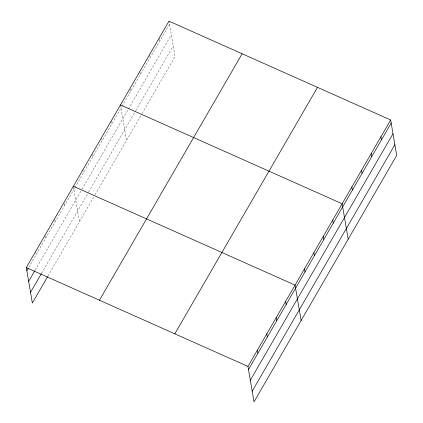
<?xml version="1.0" encoding="UTF-8"?>
<svg xmlns="http://www.w3.org/2000/svg" width="423" height="423" viewBox="0 0 423 423"><rect width="100%" height="100%" fill="white"/><g stroke="black" fill="none" stroke-linecap="round" stroke-linejoin="round"><path stroke-width="0.32" stroke-dasharray="2.12 1.59" d="M28.78 267.347L74.564 188.256M74.887 187.696L121.644 106.929M121.967 106.369L169.501 24.248M35.146 270.154L81.581 189.943M81.903 189.382L171.326 34.913M41.57 273.29L88.328 192.518M88.656 191.957L135.365 111.26M135.693 110.699L173.203 45.901M47.942 276.097L94.699 195.326M95.022 194.765L141.716 114.104M142.043 113.544L175.027 56.56L168.973 21.15M159.376 38.53L159.804 41.01M149.573 54.667L150.102 57.766M139.87 71.429L140.399 74.527M130.273 88.809L130.696 91.289M120.465 104.946L126.519 140.357M111.048 121.211L111.577 124.314M101.737 138.099L102.165 140.579M92.32 154.363L92.748 156.843M82.802 170.014L83.331 173.113M73.385 186.279L79.439 221.689M64.074 203.167L64.497 205.647M54.657 219.431L55.08 221.911M45.24 235.696L45.663 238.175M35.717 251.341L36.246 254.445"/><path stroke-width="0.63" d="M47.614 276.658L32.354 303.021L26.3 267.611L168.973 21.15L390.646 119.979L396.7 155.389L254.027 401.85L247.973 366.44L390.646 119.979M26.834 270.709L28.13 268.468M28.653 281.374L34.823 270.715M30.53 292.362L41.248 273.85M99.453 300.224L242.125 53.763M174.821 333.826L317.493 87.365M248.502 369.538L391.175 123.077M250.326 380.203L392.999 133.742M252.203 391.185L394.876 144.729M120.465 104.946L342.138 203.775L348.187 239.185M73.385 186.279L295.053 285.107L301.107 320.518M26.3 267.611L247.973 366.44M380.943 136.735L381.472 139.839M371.241 153.496L371.769 156.595M361.538 170.258L362.072 173.356M351.841 187.014L352.37 190.112M332.721 220.039L333.25 223.138M323.304 236.309L323.833 239.407M313.887 252.573L314.416 255.672M304.47 268.838L304.999 271.941M285.636 301.372L286.17 304.47M276.224 317.641L276.753 320.74M266.807 333.906L267.336 337.004M257.39 350.17L257.919 353.274"/></g></svg>
